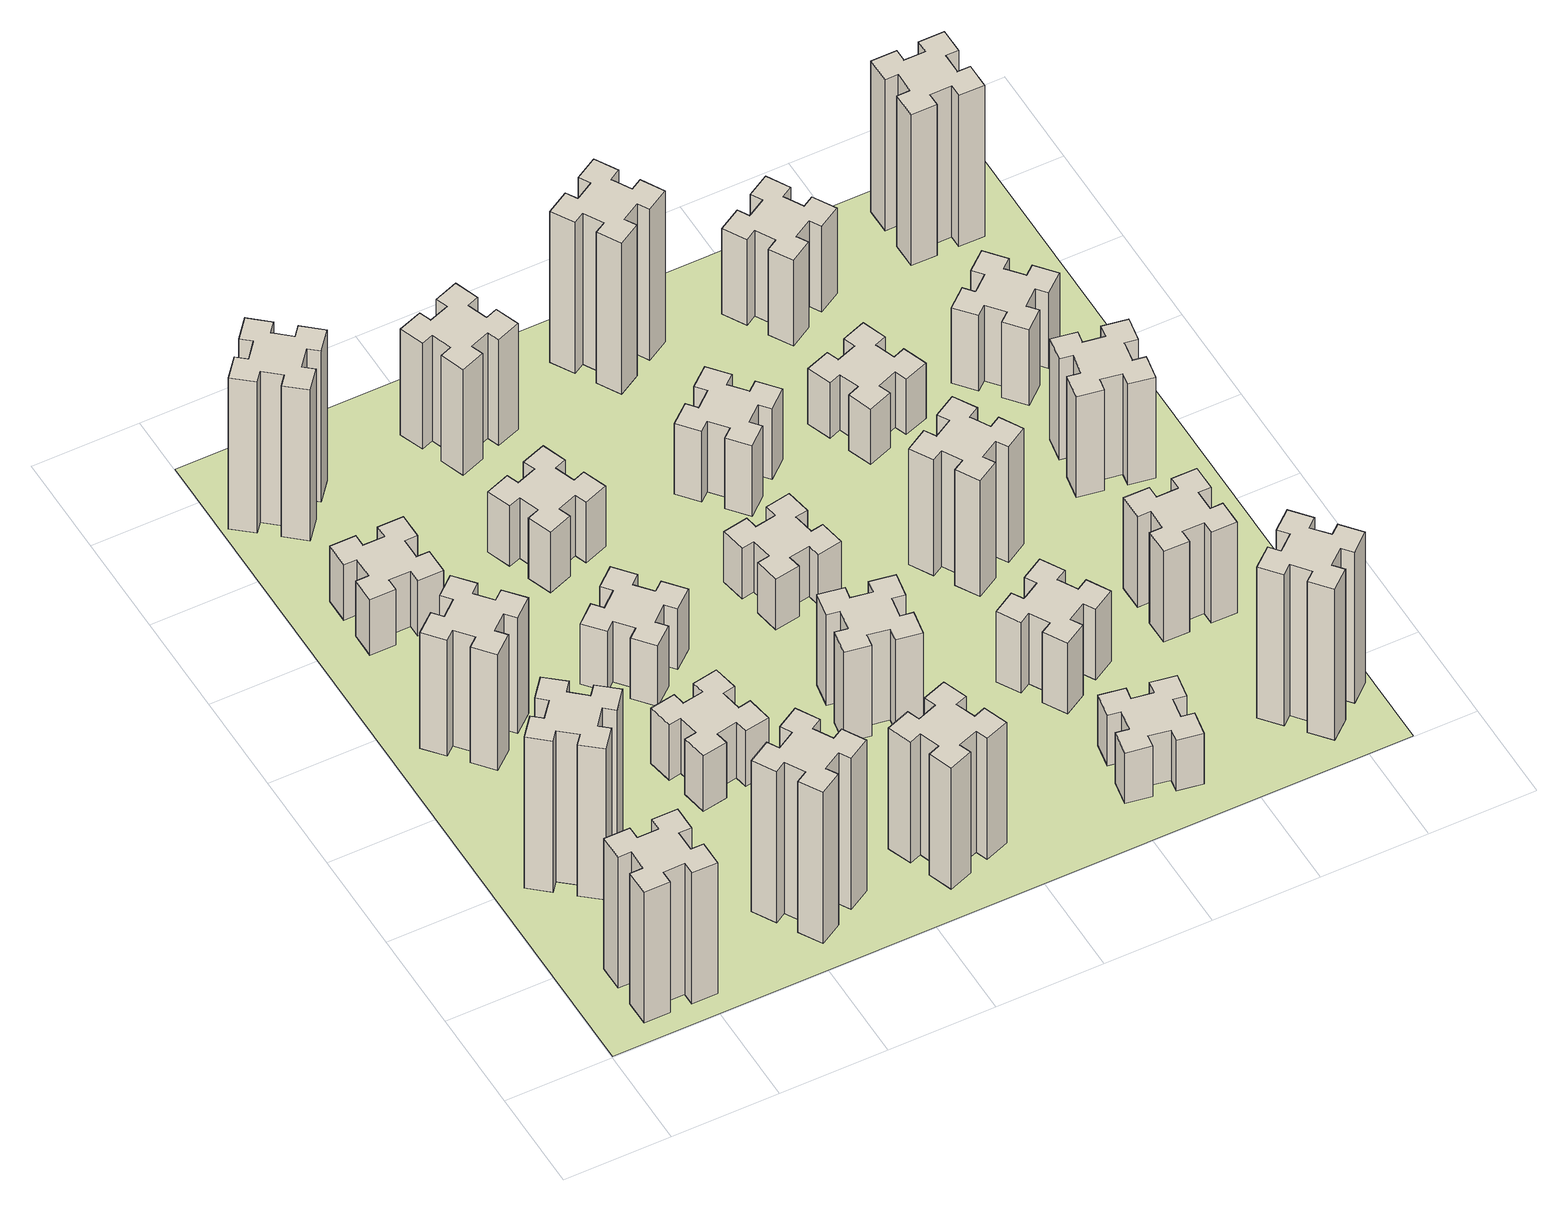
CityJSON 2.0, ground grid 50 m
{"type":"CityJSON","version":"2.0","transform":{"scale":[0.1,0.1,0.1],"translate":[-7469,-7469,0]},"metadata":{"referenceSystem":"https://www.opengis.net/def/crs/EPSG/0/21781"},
"CityObjects":{
"building1":{"type":"Building","attributes":{"class":"1000","function":"1000","usage":"1000","yearOfConstruction":2016,"roofType":"1000","measuredHeight":78,"storeysAboveGround":30,"storeysBelowGround":0},"geometry":[{"type":"Solid","lod":"1","boundaries":[[[[0,1,2,3,4,5,6,7,8,9,10,11,12,13,14,15,16,17,18,19]],[[17,16,20,21]],[[16,15,22,20]],[[15,14,23,22]],[[14,13,24,23]],[[13,12,25,24]],[[12,11,26,25]],[[11,10,27,26]],[[10,9,28,27]],[[9,8,29,28]],[[8,7,30,29]],[[7,6,31,30]],[[6,5,32,31]],[[5,4,33,32]],[[4,3,34,33]],[[3,2,35,34]],[[2,1,36,35]],[[1,0,37,36]],[[0,19,38,37]],[[19,18,39,38]],[[18,17,21,39]],[[24,25,26,27,28,29,30,31,32,33,34,35,36,37,38,39,21,20,22,23]]]]}]},
"building2":{"type":"Building","attributes":{"class":"1000","function":"1000","usage":"1000","yearOfConstruction":2016,"roofType":"1000","measuredHeight":90,"storeysAboveGround":30,"storeysBelowGround":0},"geometry":[{"type":"Solid","lod":"1","boundaries":[[[[40,41,42,43,44,45,46,47,48,49,50,51,52,53,54,55,56,57,58,59]],[[57,56,60,61]],[[56,55,62,60]],[[55,54,63,62]],[[54,53,64,63]],[[53,52,65,64]],[[52,51,66,65]],[[51,50,67,66]],[[50,49,68,67]],[[49,48,69,68]],[[48,47,70,69]],[[47,46,71,70]],[[46,45,72,71]],[[45,44,73,72]],[[44,43,74,73]],[[43,42,75,74]],[[42,41,76,75]],[[41,40,77,76]],[[40,59,78,77]],[[59,58,79,78]],[[58,57,61,79]],[[64,65,66,67,68,69,70,71,72,73,74,75,76,77,78,79,61,60,62,63]]]]}]},
"building3":{"type":"Building","attributes":{"class":"1000","function":"1000","usage":"1000","yearOfConstruction":2016,"roofType":"1000","measuredHeight":69,"storeysAboveGround":30,"storeysBelowGround":0},"geometry":[{"type":"Solid","lod":"1","boundaries":[[[[80,81,82,83,84,85,86,87,88,89,90,91,92,93,94,95,96,97,98,99]],[[97,96,100,101]],[[96,95,102,100]],[[95,94,103,102]],[[94,93,104,103]],[[93,92,105,104]],[[92,91,106,105]],[[91,90,107,106]],[[90,89,108,107]],[[89,88,109,108]],[[88,87,110,109]],[[87,86,111,110]],[[86,85,112,111]],[[85,84,113,112]],[[84,83,114,113]],[[83,82,115,114]],[[82,81,116,115]],[[81,80,117,116]],[[80,99,118,117]],[[99,98,119,118]],[[98,97,101,119]],[[104,105,106,107,108,109,110,111,112,113,114,115,116,117,118,119,101,100,102,103]]]]}]},
"building4":{"type":"Building","attributes":{"class":"1000","function":"1000","usage":"1000","yearOfConstruction":2016,"roofType":"1000","measuredHeight":33,"storeysAboveGround":30,"storeysBelowGround":0},"geometry":[{"type":"Solid","lod":"1","boundaries":[[[[120,121,122,123,124,125,126,127,128,129,130,131,132,133,134,135,136,137,138,139]],[[137,136,140,141]],[[136,135,142,140]],[[135,134,143,142]],[[134,133,144,143]],[[133,132,145,144]],[[132,131,146,145]],[[131,130,147,146]],[[130,129,148,147]],[[129,128,149,148]],[[128,127,150,149]],[[127,126,151,150]],[[126,125,152,151]],[[125,124,153,152]],[[124,123,154,153]],[[123,122,155,154]],[[122,121,156,155]],[[121,120,157,156]],[[120,139,158,157]],[[139,138,159,158]],[[138,137,141,159]],[[144,145,146,147,148,149,150,151,152,153,154,155,156,157,158,159,141,140,142,143]]]]}]},
"building5":{"type":"Building","attributes":{"class":"1000","function":"1000","usage":"1000","yearOfConstruction":2016,"roofType":"1000","measuredHeight":90,"storeysAboveGround":30,"storeysBelowGround":0},"geometry":[{"type":"Solid","lod":"1","boundaries":[[[[160,161,162,163,164,165,166,167,168,169,170,171,172,173,174,175,176,177,178,179]],[[177,176,180,181]],[[176,175,182,180]],[[175,174,183,182]],[[174,173,184,183]],[[173,172,185,184]],[[172,171,186,185]],[[171,170,187,186]],[[170,169,188,187]],[[169,168,189,188]],[[168,167,190,189]],[[167,166,191,190]],[[166,165,192,191]],[[165,164,193,192]],[[164,163,194,193]],[[163,162,195,194]],[[162,161,196,195]],[[161,160,197,196]],[[160,179,198,197]],[[179,178,199,198]],[[178,177,181,199]],[[184,185,186,187,188,189,190,191,192,193,194,195,196,197,198,199,181,180,182,183]]]]}]},
"building6":{"type":"Building","attributes":{"class":"1000","function":"1000","usage":"1000","yearOfConstruction":2016,"roofType":"1000","measuredHeight":90,"storeysAboveGround":30,"storeysBelowGround":0},"geometry":[{"type":"Solid","lod":"1","boundaries":[[[[200,201,202,203,204,205,206,207,208,209,210,211,212,213,214,215,216,217,218,219]],[[217,216,220,221]],[[216,215,222,220]],[[215,214,223,222]],[[214,213,224,223]],[[213,212,225,224]],[[212,211,226,225]],[[211,210,227,226]],[[210,209,228,227]],[[209,208,229,228]],[[208,207,230,229]],[[207,206,231,230]],[[206,205,232,231]],[[205,204,233,232]],[[204,203,234,233]],[[203,202,235,234]],[[202,201,236,235]],[[201,200,237,236]],[[200,219,238,237]],[[219,218,239,238]],[[218,217,221,239]],[[224,225,226,227,228,229,230,231,232,233,234,235,236,237,238,239,221,220,222,223]]]]}]},
"building7":{"type":"Building","attributes":{"class":"1000","function":"1000","usage":"1000","yearOfConstruction":2016,"roofType":"1000","measuredHeight":33,"storeysAboveGround":30,"storeysBelowGround":0},"geometry":[{"type":"Solid","lod":"1","boundaries":[[[[240,241,242,243,244,245,246,247,248,249,250,251,252,253,254,255,256,257,258,259]],[[257,256,260,261]],[[256,255,262,260]],[[255,254,263,262]],[[254,253,264,263]],[[253,252,265,264]],[[252,251,266,265]],[[251,250,267,266]],[[250,249,268,267]],[[249,248,269,268]],[[248,247,270,269]],[[247,246,271,270]],[[246,245,272,271]],[[245,244,273,272]],[[244,243,274,273]],[[243,242,275,274]],[[242,241,276,275]],[[241,240,277,276]],[[240,259,278,277]],[[259,258,279,278]],[[258,257,261,279]],[[264,265,266,267,268,269,270,271,272,273,274,275,276,277,278,279,261,260,262,263]]]]}]},
"building8":{"type":"Building","attributes":{"class":"1000","function":"1000","usage":"1000","yearOfConstruction":2016,"roofType":"1000","measuredHeight":36,"storeysAboveGround":30,"storeysBelowGround":0},"geometry":[{"type":"Solid","lod":"1","boundaries":[[[[280,281,282,283,284,285,286,287,288,289,290,291,292,293,294,295,296,297,298,299]],[[297,296,300,301]],[[296,295,302,300]],[[295,294,303,302]],[[294,293,304,303]],[[293,292,305,304]],[[292,291,306,305]],[[291,290,307,306]],[[290,289,308,307]],[[289,288,309,308]],[[288,287,310,309]],[[287,286,311,310]],[[286,285,312,311]],[[285,284,313,312]],[[284,283,314,313]],[[283,282,315,314]],[[282,281,316,315]],[[281,280,317,316]],[[280,299,318,317]],[[299,298,319,318]],[[298,297,301,319]],[[304,305,306,307,308,309,310,311,312,313,314,315,316,317,318,319,301,300,302,303]]]]}]},
"building9":{"type":"Building","attributes":{"class":"1000","function":"1000","usage":"1000","yearOfConstruction":2016,"roofType":"1000","measuredHeight":72,"storeysAboveGround":30,"storeysBelowGround":0},"geometry":[{"type":"Solid","lod":"1","boundaries":[[[[320,321,322,323,324,325,326,327,328,329,330,331,332,333,334,335,336,337,338,339]],[[337,336,340,341]],[[336,335,342,340]],[[335,334,343,342]],[[334,333,344,343]],[[333,332,345,344]],[[332,331,346,345]],[[331,330,347,346]],[[330,329,348,347]],[[329,328,349,348]],[[328,327,350,349]],[[327,326,351,350]],[[326,325,352,351]],[[325,324,353,352]],[[324,323,354,353]],[[323,322,355,354]],[[322,321,356,355]],[[321,320,357,356]],[[320,339,358,357]],[[339,338,359,358]],[[338,337,341,359]],[[344,345,346,347,348,349,350,351,352,353,354,355,356,357,358,359,341,340,342,343]]]]}]},
"building10":{"type":"Building","attributes":{"class":"1000","function":"1000","usage":"1000","yearOfConstruction":2016,"roofType":"1000","measuredHeight":36,"storeysAboveGround":30,"storeysBelowGround":0},"geometry":[{"type":"Solid","lod":"1","boundaries":[[[[360,361,362,363,364,365,366,367,368,369,370,371,372,373,374,375,376,377,378,379]],[[377,376,380,381]],[[376,375,382,380]],[[375,374,383,382]],[[374,373,384,383]],[[373,372,385,384]],[[372,371,386,385]],[[371,370,387,386]],[[370,369,388,387]],[[369,368,389,388]],[[368,367,390,389]],[[367,366,391,390]],[[366,365,392,391]],[[365,364,393,392]],[[364,363,394,393]],[[363,362,395,394]],[[362,361,396,395]],[[361,360,397,396]],[[360,379,398,397]],[[379,378,399,398]],[[378,377,381,399]],[[384,385,386,387,388,389,390,391,392,393,394,395,396,397,398,399,381,380,382,383]]]]}]},
"building11":{"type":"Building","attributes":{"class":"1000","function":"1000","usage":"1000","yearOfConstruction":2016,"roofType":"1000","measuredHeight":63,"storeysAboveGround":30,"storeysBelowGround":0},"geometry":[{"type":"Solid","lod":"1","boundaries":[[[[400,401,402,403,404,405,406,407,408,409,410,411,412,413,414,415,416,417,418,419]],[[417,416,420,421]],[[416,415,422,420]],[[415,414,423,422]],[[414,413,424,423]],[[413,412,425,424]],[[412,411,426,425]],[[411,410,427,426]],[[410,409,428,427]],[[409,408,429,428]],[[408,407,430,429]],[[407,406,431,430]],[[406,405,432,431]],[[405,404,433,432]],[[404,403,434,433]],[[403,402,435,434]],[[402,401,436,435]],[[401,400,437,436]],[[400,419,438,437]],[[419,418,439,438]],[[418,417,421,439]],[[424,425,426,427,428,429,430,431,432,433,434,435,436,437,438,439,421,420,422,423]]]]}]},
"building12":{"type":"Building","attributes":{"class":"1000","function":"1000","usage":"1000","yearOfConstruction":2016,"roofType":"1000","measuredHeight":54,"storeysAboveGround":30,"storeysBelowGround":0},"geometry":[{"type":"Solid","lod":"1","boundaries":[[[[440,441,442,443,444,445,446,447,448,449,450,451,452,453,454,455,456,457,458,459]],[[457,456,460,461]],[[456,455,462,460]],[[455,454,463,462]],[[454,453,464,463]],[[453,452,465,464]],[[452,451,466,465]],[[451,450,467,466]],[[450,449,468,467]],[[449,448,469,468]],[[448,447,470,469]],[[447,446,471,470]],[[446,445,472,471]],[[445,444,473,472]],[[444,443,474,473]],[[443,442,475,474]],[[442,441,476,475]],[[441,440,477,476]],[[440,459,478,477]],[[459,458,479,478]],[[458,457,461,479]],[[464,465,466,467,468,469,470,471,472,473,474,475,476,477,478,479,461,460,462,463]]]]}]},
"building13":{"type":"Building","attributes":{"class":"1000","function":"1000","usage":"1000","yearOfConstruction":2016,"roofType":"1000","measuredHeight":30,"storeysAboveGround":30,"storeysBelowGround":0},"geometry":[{"type":"Solid","lod":"1","boundaries":[[[[480,481,482,483,484,485,486,487,488,489,490,491,492,493,494,495,496,497,498,499]],[[497,496,500,501]],[[496,495,502,500]],[[495,494,503,502]],[[494,493,504,503]],[[493,492,505,504]],[[492,491,506,505]],[[491,490,507,506]],[[490,489,508,507]],[[489,488,509,508]],[[488,487,510,509]],[[487,486,511,510]],[[486,485,512,511]],[[485,484,513,512]],[[484,483,514,513]],[[483,482,515,514]],[[482,481,516,515]],[[481,480,517,516]],[[480,499,518,517]],[[499,498,519,518]],[[498,497,501,519]],[[504,505,506,507,508,509,510,511,512,513,514,515,516,517,518,519,501,500,502,503]]]]}]},
"building14":{"type":"Building","attributes":{"class":"1000","function":"1000","usage":"1000","yearOfConstruction":2016,"roofType":"1000","measuredHeight":42,"storeysAboveGround":30,"storeysBelowGround":0},"geometry":[{"type":"Solid","lod":"1","boundaries":[[[[520,521,522,523,524,525,526,527,528,529,530,531,532,533,534,535,536,537,538,539]],[[537,536,540,541]],[[536,535,542,540]],[[535,534,543,542]],[[534,533,544,543]],[[533,532,545,544]],[[532,531,546,545]],[[531,530,547,546]],[[530,529,548,547]],[[529,528,549,548]],[[528,527,550,549]],[[527,526,551,550]],[[526,525,552,551]],[[525,524,553,552]],[[524,523,554,553]],[[523,522,555,554]],[[522,521,556,555]],[[521,520,557,556]],[[520,539,558,557]],[[539,538,559,558]],[[538,537,541,559]],[[544,545,546,547,548,549,550,551,552,553,554,555,556,557,558,559,541,540,542,543]]]]}]},
"building15":{"type":"Building","attributes":{"class":"1000","function":"1000","usage":"1000","yearOfConstruction":2016,"roofType":"1000","measuredHeight":30,"storeysAboveGround":30,"storeysBelowGround":0},"geometry":[{"type":"Solid","lod":"1","boundaries":[[[[560,561,562,563,564,565,566,567,568,569,570,571,572,573,574,575,576,577,578,579]],[[577,576,580,581]],[[576,575,582,580]],[[575,574,583,582]],[[574,573,584,583]],[[573,572,585,584]],[[572,571,586,585]],[[571,570,587,586]],[[570,569,588,587]],[[569,568,589,588]],[[568,567,590,589]],[[567,566,591,590]],[[566,565,592,591]],[[565,564,593,592]],[[564,563,594,593]],[[563,562,595,594]],[[562,561,596,595]],[[561,560,597,596]],[[560,579,598,597]],[[579,578,599,598]],[[578,577,581,599]],[[584,585,586,587,588,589,590,591,592,593,594,595,596,597,598,599,581,580,582,583]]]]}]},
"building16":{"type":"Building","attributes":{"class":"1000","function":"1000","usage":"1000","yearOfConstruction":2016,"roofType":"1000","measuredHeight":90,"storeysAboveGround":30,"storeysBelowGround":0},"geometry":[{"type":"Solid","lod":"1","boundaries":[[[[600,601,602,603,604,605,606,607,608,609,610,611,612,613,614,615,616,617,618,619]],[[617,616,620,621]],[[616,615,622,620]],[[615,614,623,622]],[[614,613,624,623]],[[613,612,625,624]],[[612,611,626,625]],[[611,610,627,626]],[[610,609,628,627]],[[609,608,629,628]],[[608,607,630,629]],[[607,606,631,630]],[[606,605,632,631]],[[605,604,633,632]],[[604,603,634,633]],[[603,602,635,634]],[[602,601,636,635]],[[601,600,637,636]],[[600,619,638,637]],[[619,618,639,638]],[[618,617,621,639]],[[624,625,626,627,628,629,630,631,632,633,634,635,636,637,638,639,621,620,622,623]]]]}]},
"building17":{"type":"Building","attributes":{"class":"1000","function":"1000","usage":"1000","yearOfConstruction":2016,"roofType":"1000","measuredHeight":42,"storeysAboveGround":30,"storeysBelowGround":0},"geometry":[{"type":"Solid","lod":"1","boundaries":[[[[640,641,642,643,644,645,646,647,648,649,650,651,652,653,654,655,656,657,658,659]],[[657,656,660,661]],[[656,655,662,660]],[[655,654,663,662]],[[654,653,664,663]],[[653,652,665,664]],[[652,651,666,665]],[[651,650,667,666]],[[650,649,668,667]],[[649,648,669,668]],[[648,647,670,669]],[[647,646,671,670]],[[646,645,672,671]],[[645,644,673,672]],[[644,643,674,673]],[[643,642,675,674]],[[642,641,676,675]],[[641,640,677,676]],[[640,659,678,677]],[[659,658,679,678]],[[658,657,661,679]],[[664,665,666,667,668,669,670,671,672,673,674,675,676,677,678,679,661,660,662,663]]]]}]},
"building18":{"type":"Building","attributes":{"class":"1000","function":"1000","usage":"1000","yearOfConstruction":2016,"roofType":"1000","measuredHeight":69,"storeysAboveGround":30,"storeysBelowGround":0},"geometry":[{"type":"Solid","lod":"1","boundaries":[[[[680,681,682,683,684,685,686,687,688,689,690,691,692,693,694,695,696,697,698,699]],[[697,696,700,701]],[[696,695,702,700]],[[695,694,703,702]],[[694,693,704,703]],[[693,692,705,704]],[[692,691,706,705]],[[691,690,707,706]],[[690,689,708,707]],[[689,688,709,708]],[[688,687,710,709]],[[687,686,711,710]],[[686,685,712,711]],[[685,684,713,712]],[[684,683,714,713]],[[683,682,715,714]],[[682,681,716,715]],[[681,680,717,716]],[[680,699,718,717]],[[699,698,719,718]],[[698,697,701,719]],[[704,705,706,707,708,709,710,711,712,713,714,715,716,717,718,719,701,700,702,703]]]]}]},
"building19":{"type":"Building","attributes":{"class":"1000","function":"1000","usage":"1000","yearOfConstruction":2016,"roofType":"1000","measuredHeight":33,"storeysAboveGround":30,"storeysBelowGround":0},"geometry":[{"type":"Solid","lod":"1","boundaries":[[[[720,721,722,723,724,725,726,727,728,729,730,731,732,733,734,735,736,737,738,739]],[[737,736,740,741]],[[736,735,742,740]],[[735,734,743,742]],[[734,733,744,743]],[[733,732,745,744]],[[732,731,746,745]],[[731,730,747,746]],[[730,729,748,747]],[[729,728,749,748]],[[728,727,750,749]],[[727,726,751,750]],[[726,725,752,751]],[[725,724,753,752]],[[724,723,754,753]],[[723,722,755,754]],[[722,721,756,755]],[[721,720,757,756]],[[720,739,758,757]],[[739,738,759,758]],[[738,737,741,759]],[[744,745,746,747,748,749,750,751,752,753,754,755,756,757,758,759,741,740,742,743]]]]}]},
"building20":{"type":"Building","attributes":{"class":"1000","function":"1000","usage":"1000","yearOfConstruction":2016,"roofType":"1000","measuredHeight":90,"storeysAboveGround":30,"storeysBelowGround":0},"geometry":[{"type":"Solid","lod":"1","boundaries":[[[[760,761,762,763,764,765,766,767,768,769,770,771,772,773,774,775,776,777,778,779]],[[777,776,780,781]],[[776,775,782,780]],[[775,774,783,782]],[[774,773,784,783]],[[773,772,785,784]],[[772,771,786,785]],[[771,770,787,786]],[[770,769,788,787]],[[769,768,789,788]],[[768,767,790,789]],[[767,766,791,790]],[[766,765,792,791]],[[765,764,793,792]],[[764,763,794,793]],[[763,762,795,794]],[[762,761,796,795]],[[761,760,797,796]],[[760,779,798,797]],[[779,778,799,798]],[[778,777,781,799]],[[784,785,786,787,788,789,790,791,792,793,794,795,796,797,798,799,781,780,782,783]]]]}]},
"building21":{"type":"Building","attributes":{"class":"1000","function":"1000","usage":"1000","yearOfConstruction":2016,"roofType":"1000","measuredHeight":54,"storeysAboveGround":30,"storeysBelowGround":0},"geometry":[{"type":"Solid","lod":"1","boundaries":[[[[800,801,802,803,804,805,806,807,808,809,810,811,812,813,814,815,816,817,818,819]],[[817,816,820,821]],[[816,815,822,820]],[[815,814,823,822]],[[814,813,824,823]],[[813,812,825,824]],[[812,811,826,825]],[[811,810,827,826]],[[810,809,828,827]],[[809,808,829,828]],[[808,807,830,829]],[[807,806,831,830]],[[806,805,832,831]],[[805,804,833,832]],[[804,803,834,833]],[[803,802,835,834]],[[802,801,836,835]],[[801,800,837,836]],[[800,819,838,837]],[[819,818,839,838]],[[818,817,821,839]],[[824,825,826,827,828,829,830,831,832,833,834,835,836,837,838,839,821,820,822,823]]]]}]},
"building22":{"type":"Building","attributes":{"class":"1000","function":"1000","usage":"1000","yearOfConstruction":2016,"roofType":"1000","measuredHeight":51,"storeysAboveGround":30,"storeysBelowGround":0},"geometry":[{"type":"Solid","lod":"1","boundaries":[[[[840,841,842,843,844,845,846,847,848,849,850,851,852,853,854,855,856,857,858,859]],[[857,856,860,861]],[[856,855,862,860]],[[855,854,863,862]],[[854,853,864,863]],[[853,852,865,864]],[[852,851,866,865]],[[851,850,867,866]],[[850,849,868,867]],[[849,848,869,868]],[[848,847,870,869]],[[847,846,871,870]],[[846,845,872,871]],[[845,844,873,872]],[[844,843,874,873]],[[843,842,875,874]],[[842,841,876,875]],[[841,840,877,876]],[[840,859,878,877]],[[859,858,879,878]],[[858,857,861,879]],[[864,865,866,867,868,869,870,871,872,873,874,875,876,877,878,879,861,860,862,863]]]]}]},
"building23":{"type":"Building","attributes":{"class":"1000","function":"1000","usage":"1000","yearOfConstruction":2016,"roofType":"1000","measuredHeight":60,"storeysAboveGround":30,"storeysBelowGround":0},"geometry":[{"type":"Solid","lod":"1","boundaries":[[[[880,881,882,883,884,885,886,887,888,889,890,891,892,893,894,895,896,897,898,899]],[[897,896,900,901]],[[896,895,902,900]],[[895,894,903,902]],[[894,893,904,903]],[[893,892,905,904]],[[892,891,906,905]],[[891,890,907,906]],[[890,889,908,907]],[[889,888,909,908]],[[888,887,910,909]],[[887,886,911,910]],[[886,885,912,911]],[[885,884,913,912]],[[884,883,914,913]],[[883,882,915,914]],[[882,881,916,915]],[[881,880,917,916]],[[880,899,918,917]],[[899,898,919,918]],[[898,897,901,919]],[[904,905,906,907,908,909,910,911,912,913,914,915,916,917,918,919,901,900,902,903]]]]}]},
"building24":{"type":"Building","attributes":{"class":"1000","function":"1000","usage":"1000","yearOfConstruction":2016,"roofType":"1000","measuredHeight":45,"storeysAboveGround":30,"storeysBelowGround":0},"geometry":[{"type":"Solid","lod":"1","boundaries":[[[[920,921,922,923,924,925,926,927,928,929,930,931,932,933,934,935,936,937,938,939]],[[937,936,940,941]],[[936,935,942,940]],[[935,934,943,942]],[[934,933,944,943]],[[933,932,945,944]],[[932,931,946,945]],[[931,930,947,946]],[[930,929,948,947]],[[929,928,949,948]],[[928,927,950,949]],[[927,926,951,950]],[[926,925,952,951]],[[925,924,953,952]],[[924,923,954,953]],[[923,922,955,954]],[[922,921,956,955]],[[921,920,957,956]],[[920,939,958,957]],[[939,938,959,958]],[[938,937,941,959]],[[944,945,946,947,948,949,950,951,952,953,954,955,956,957,958,959,941,940,942,943]]]]}]},
"building25":{"type":"Building","attributes":{"class":"1000","function":"1000","usage":"1000","yearOfConstruction":2016,"roofType":"1000","measuredHeight":90,"storeysAboveGround":30,"storeysBelowGround":0},"geometry":[{"type":"Solid","lod":"1","boundaries":[[[[960,961,962,963,964,965,966,967,968,969,970,971,972,973,974,975,976,977,978,979]],[[977,976,980,981]],[[976,975,982,980]],[[975,974,983,982]],[[974,973,984,983]],[[973,972,985,984]],[[972,971,986,985]],[[971,970,987,986]],[[970,969,988,987]],[[969,968,989,988]],[[968,967,990,989]],[[967,966,991,990]],[[966,965,992,991]],[[965,964,993,992]],[[964,963,994,993]],[[963,962,995,994]],[[962,961,996,995]],[[961,960,997,996]],[[960,979,998,997]],[[979,978,999,998]],[[978,977,981,999]],[[984,985,986,987,988,989,990,991,992,993,994,995,996,997,998,999,981,980,982,983]]]]}]},
"landuse1":{"type":"LandUse","attributes":{"name":"plot1","function":"1010"},"geometry":[{"type":"MultiSurface","lod":"1","boundaries":[[[1000,1001,1002,1003]]]}]}
},
"vertices":[
[265,325,0],[265,225,0],[205,225,0],[205,105,0],[325,105,0],[325,165,0],[425,165,0],[425,105,0],[545,105,0],[545,225,0],[485,225,0],[485,325,0],[545,325,0],[545,445,0],[425,445,0],[425,385,0],[325,385,0],[325,445,0],[205,445,0],[205,325,0],[325,385,780],[325,445,780],[425,385,780],[425,445,780],[545,445,780],[545,325,780],[485,325,780],[485,225,780],[545,225,780],[545,105,780],[425,105,780],[425,165,780],[325,165,780],[325,105,780],[205,105,780],[205,225,780],[265,225,780],[265,325,780],[205,325,780],[205,445,780],
[484,1067,0],[408,1132,0],[446,1178,0],[354,1255,0],[277,1163,0],[323,1124,0],[259,1048,0],[213,1086,0],[136,994,0],[228,917,0],[266,963,0],[343,899,0],[304,853,0],[396,776,0],[473,868,0],[427,906,0],[492,983,0],[538,944,0],[615,1036,0],[523,1113,0],[492,983,900],[538,944,900],[427,906,900],[473,868,900],[396,776,900],[304,853,900],[343,899,900],[266,963,900],[228,917,900],[136,994,900],[213,1086,900],[259,1048,900],[323,1124,900],[277,1163,900],[354,1255,900],[446,1178,900],[408,1132,900],[484,1067,900],[523,1113,900],[615,1036,900],
[492,1888,0],[427,1964,0],[473,2003,0],[396,2095,0],[304,2018,0],[343,1972,0],[266,1907,0],[228,1953,0],[136,1876,0],[213,1784,0],[259,1823,0],[323,1746,0],[277,1708,0],[354,1616,0],[446,1693,0],[408,1739,0],[484,1803,0],[523,1757,0],[615,1834,0],[538,1926,0],[484,1803,690],[523,1757,690],[408,1739,690],[446,1693,690],[354,1616,690],[277,1708,690],[323,1746,690],[259,1823,690],[213,1784,690],[136,1876,690],[228,1953,690],[266,1907,690],[343,1972,690],[304,2018,690],[396,2095,690],[473,2003,690],[427,1964,690],[492,1888,690],[538,1926,690],[615,1834,690],
[485,2545,0],[485,2645,0],[545,2645,0],[545,2765,0],[425,2765,0],[425,2705,0],[325,2705,0],[325,2765,0],[205,2765,0],[205,2645,0],[265,2645,0],[265,2545,0],[205,2545,0],[205,2425,0],[325,2425,0],[325,2485,0],[425,2485,0],[425,2425,0],[545,2425,0],[545,2545,0],[425,2485,330],[425,2425,330],[325,2485,330],[325,2425,330],[205,2425,330],[205,2545,330],[265,2545,330],[265,2645,330],[205,2645,330],[205,2765,330],[325,2765,330],[325,2705,330],[425,2705,330],[425,2765,330],[545,2765,330],[545,2645,330],[485,2645,330],[485,2545,330],[545,2545,330],[545,2425,330],
[1127,255,0],[1214,305,0],[1244,253,0],[1348,313,0],[1288,417,0],[1236,387,0],[1186,474,0],[1238,504,0],[1178,608,0],[1074,548,0],[1104,496,0],[1017,446,0],[987,498,0],[883,438,0],[943,334,0],[995,364,0],[1045,277,0],[993,247,0],[1053,143,0],[1157,203,0],[1045,277,900],[993,247,900],[995,364,900],[943,334,900],[883,438,900],[987,498,900],[1017,446,900],[1104,496,900],[1074,548,900],[1178,608,900],[1238,504,900],[1186,474,900],[1236,387,900],[1288,417,900],[1348,313,900],[1244,253,900],[1214,305,900],[1127,255,900],[1157,203,900],[1053,143,900],
[384,3387,0],[308,3452,0],[346,3498,0],[254,3575,0],[177,3483,0],[223,3444,0],[159,3368,0],[113,3406,0],[36,3314,0],[128,3237,0],[166,3283,0],[243,3219,0],[204,3173,0],[296,3096,0],[373,3188,0],[327,3226,0],[392,3303,0],[438,3264,0],[515,3356,0],[423,3433,0],[392,3303,900],[438,3264,900],[327,3226,900],[373,3188,900],[296,3096,900],[204,3173,900],[243,3219,900],[166,3283,900],[128,3237,900],[36,3314,900],[113,3406,900],[159,3368,900],[223,3444,900],[177,3483,900],[254,3575,900],[346,3498,900],[308,3452,900],[384,3387,900],[423,3433,900],[515,3356,900],
[1232,1185,0],[1215,1284,0],[1274,1294,0],[1253,1412,0],[1135,1391,0],[1145,1332,0],[1047,1315,0],[1037,1374,0],[918,1353,0],[939,1235,0],[998,1245,0],[1016,1147,0],[957,1137,0],[977,1018,0],[1096,1039,0],[1085,1098,0],[1184,1116,0],[1194,1057,0],[1312,1077,0],[1291,1196,0],[1184,1116,330],[1194,1057,330],[1085,1098,330],[1096,1039,330],[977,1018,330],[957,1137,330],[1016,1147,330],[998,1245,330],[939,1235,330],[918,1353,330],[1037,1374,330],[1047,1315,330],[1145,1332,330],[1135,1391,330],[1253,1412,330],[1274,1294,330],[1215,1284,330],[1232,1185,330],[1291,1196,330],[1312,1077,330],
[1083,1972,0],[1006,1907,0],[968,1953,0],[876,1876,0],[953,1784,0],[999,1823,0],[1063,1746,0],[1017,1708,0],[1094,1616,0],[1186,1693,0],[1148,1739,0],[1224,1803,0],[1263,1757,0],[1355,1834,0],[1278,1926,0],[1232,1888,0],[1167,1964,0],[1213,2003,0],[1136,2095,0],[1044,2018,0],[1167,1964,360],[1213,2003,360],[1232,1888,360],[1278,1926,360],[1355,1834,360],[1263,1757,360],[1224,1803,360],[1148,1739,360],[1186,1693,360],[1094,1616,360],[1017,1708,360],[1063,1746,360],[999,1823,360],[953,1784,360],[876,1876,360],[968,1953,360],[1006,1907,360],[1083,1972,360],[1044,2018,360],[1136,2095,360],
[1765,496,0],[1671,462,0],[1650,518,0],[1537,477,0],[1579,364,0],[1635,385,0],[1669,291,0],[1613,270,0],[1654,157,0],[1767,199,0],[1746,255,0],[1840,289,0],[1860,233,0],[1973,274,0],[1932,387,0],[1876,366,0],[1842,460,0],[1898,480,0],[1857,593,0],[1744,552,0],[1842,460,720],[1898,480,720],[1876,366,720],[1932,387,720],[1973,274,720],[1860,233,720],[1840,289,720],[1746,255,720],[1767,199,720],[1654,157,720],[1613,270,720],[1669,291,720],[1635,385,720],[1579,364,720],[1537,477,720],[1650,518,720],[1671,462,720],[1765,496,720],[1744,552,720],[1857,593,720],
[1106,2475,0],[1200,2509,0],[1220,2453,0],[1333,2494,0],[1292,2607,0],[1236,2586,0],[1202,2680,0],[1258,2700,0],[1217,2813,0],[1104,2772,0],[1125,2716,0],[1031,2682,0],[1010,2738,0],[897,2697,0],[939,2584,0],[995,2605,0],[1029,2511,0],[973,2490,0],[1014,2377,0],[1127,2419,0],[1029,2511,360],[973,2490,360],[995,2605,360],[939,2584,360],[897,2697,360],[1010,2738,360],[1031,2682,360],[1125,2716,360],[1104,2772,360],[1217,2813,360],[1258,2700,360],[1202,2680,360],[1236,2586,360],[1292,2607,360],[1333,2494,360],[1220,2453,360],[1200,2509,360],[1106,2475,360],[1127,2419,360],[1014,2377,360],
[1125,3456,0],[1031,3422,0],[1010,3478,0],[897,3437,0],[939,3324,0],[995,3345,0],[1029,3251,0],[973,3230,0],[1014,3117,0],[1127,3159,0],[1106,3215,0],[1200,3249,0],[1220,3193,0],[1333,3234,0],[1292,3347,0],[1236,3326,0],[1202,3420,0],[1258,3440,0],[1217,3553,0],[1104,3512,0],[1202,3420,630],[1258,3440,630],[1236,3326,630],[1292,3347,630],[1333,3234,630],[1220,3193,630],[1200,3249,630],[1106,3215,630],[1127,3159,630],[1014,3117,630],[973,3230,630],[1029,3251,630],[995,3345,630],[939,3324,630],[897,3437,630],[1010,3478,630],[1031,3422,630],[1125,3456,630],[1104,3512,630],[1217,3553,630],
[1955,1147,0],[1972,1245,0],[2031,1235,0],[2052,1353,0],[1934,1374,0],[1924,1315,0],[1825,1332,0],[1836,1391,0],[1717,1412,0],[1697,1294,0],[1756,1284,0],[1738,1185,0],[1679,1196,0],[1658,1077,0],[1777,1057,0],[1787,1116,0],[1885,1098,0],[1875,1039,0],[1993,1018,0],[2014,1137,0],[1885,1098,540],[1875,1039,540],[1787,1116,540],[1777,1057,540],[1658,1077,540],[1679,1196,540],[1738,1185,540],[1756,1284,540],[1697,1294,540],[1717,1412,540],[1836,1391,540],[1825,1332,540],[1924,1315,540],[1934,1374,540],[2052,1353,540],[2031,1235,540],[1972,1245,540],[1955,1147,540],[2014,1137,540],[1993,1018,540],
[1972,1925,0],[1955,2024,0],[2014,2034,0],[1993,2152,0],[1875,2131,0],[1885,2072,0],[1787,2055,0],[1777,2114,0],[1658,2093,0],[1679,1975,0],[1738,1985,0],[1756,1887,0],[1697,1877,0],[1717,1758,0],[1836,1779,0],[1825,1838,0],[1924,1856,0],[1934,1797,0],[2052,1817,0],[2031,1936,0],[1924,1856,300],[1934,1797,300],[1825,1838,300],[1836,1779,300],[1717,1758,300],[1697,1877,300],[1756,1887,300],[1738,1985,300],[1679,1975,300],[1658,2093,300],[1777,2114,300],[1787,2055,300],[1885,2072,300],[1875,2131,300],[1993,2152,300],[2014,2034,300],[1955,2024,300],[1972,1925,300],[2031,1936,300],[2052,1817,300],
[1988,2479,0],[2064,2543,0],[2103,2497,0],[2195,2574,0],[2118,2666,0],[2072,2628,0],[2007,2704,0],[2053,2743,0],[1976,2835,0],[1884,2758,0],[1923,2712,0],[1846,2647,0],[1808,2693,0],[1716,2616,0],[1793,2524,0],[1839,2563,0],[1903,2486,0],[1857,2448,0],[1934,2356,0],[2026,2433,0],[1903,2486,420],[1857,2448,420],[1839,2563,420],[1793,2524,420],[1716,2616,420],[1808,2693,420],[1846,2647,420],[1923,2712,420],[1884,2758,420],[1976,2835,420],[2053,2743,420],[2007,2704,420],[2072,2628,420],[2118,2666,420],[2195,2574,420],[2103,2497,420],[2064,2543,420],[1988,2479,420],[2026,2433,420],[1934,2356,420],
[2596,444,0],[2578,345,0],[2519,356,0],[2498,237,0],[2617,217,0],[2627,276,0],[2725,258,0],[2715,199,0],[2833,178,0],[2854,297,0],[2795,307,0],[2812,405,0],[2871,395,0],[2892,513,0],[2774,534,0],[2764,475,0],[2665,492,0],[2676,551,0],[2557,572,0],[2537,454,0],[2665,492,300],[2676,551,300],[2764,475,300],[2774,534,300],[2892,513,300],[2871,395,300],[2812,405,300],[2795,307,300],[2854,297,300],[2833,178,300],[2715,199,300],[2725,258,300],[2627,276,300],[2617,217,300],[2498,237,300],[2519,356,300],[2578,345,300],[2596,444,300],[2537,454,300],[2557,572,300],
[1844,3556,0],[1757,3506,0],[1727,3558,0],[1623,3498,0],[1683,3394,0],[1735,3424,0],[1785,3337,0],[1733,3307,0],[1793,3203,0],[1897,3263,0],[1867,3315,0],[1954,3365,0],[1984,3313,0],[2088,3373,0],[2028,3477,0],[1976,3447,0],[1926,3534,0],[1978,3564,0],[1918,3668,0],[1814,3608,0],[1926,3534,900],[1978,3564,900],[1976,3447,900],[2028,3477,900],[2088,3373,900],[1984,3313,900],[1954,3365,900],[1867,3315,900],[1897,3263,900],[1793,3203,900],[1733,3307,900],[1785,3337,900],[1735,3424,900],[1683,3394,900],[1623,3498,900],[1727,3558,900],[1757,3506,900],[1844,3556,900],[1814,3608,900],[1918,3668,900],
[2584,1136,0],[2497,1086,0],[2467,1138,0],[2363,1078,0],[2423,974,0],[2475,1004,0],[2525,917,0],[2473,887,0],[2533,783,0],[2637,843,0],[2607,895,0],[2694,945,0],[2724,893,0],[2828,953,0],[2768,1057,0],[2716,1027,0],[2666,1114,0],[2718,1144,0],[2658,1248,0],[2554,1188,0],[2666,1114,420],[2718,1144,420],[2716,1027,420],[2768,1057,420],[2828,953,420],[2724,893,420],[2694,945,420],[2607,895,420],[2637,843,420],[2533,783,420],[2473,887,420],[2525,917,420],[2475,1004,420],[2423,974,420],[2363,1078,420],[2467,1138,420],[2497,1086,420],[2584,1136,420],[2554,1188,420],[2658,1248,420],
[2475,1744,0],[2525,1657,0],[2473,1627,0],[2533,1523,0],[2637,1583,0],[2607,1635,0],[2694,1685,0],[2724,1633,0],[2828,1693,0],[2768,1797,0],[2716,1767,0],[2666,1854,0],[2718,1884,0],[2658,1988,0],[2554,1928,0],[2584,1876,0],[2497,1826,0],[2467,1878,0],[2363,1818,0],[2423,1714,0],[2497,1826,690],[2467,1878,690],[2584,1876,690],[2554,1928,690],[2658,1988,690],[2718,1884,690],[2666,1854,690],[2716,1767,690],[2768,1797,690],[2828,1693,690],[2724,1633,690],[2694,1685,690],[2607,1635,690],[2637,1583,690],[2533,1523,690],[2473,1627,690],[2525,1657,690],[2475,1744,690],[2423,1714,690],[2363,1818,690],
[2586,2475,0],[2680,2509,0],[2700,2453,0],[2813,2494,0],[2772,2607,0],[2716,2586,0],[2682,2680,0],[2738,2700,0],[2697,2813,0],[2584,2772,0],[2605,2716,0],[2511,2682,0],[2490,2738,0],[2377,2697,0],[2419,2584,0],[2475,2605,0],[2509,2511,0],[2453,2490,0],[2494,2377,0],[2607,2419,0],[2509,2511,330],[2453,2490,330],[2475,2605,330],[2419,2584,330],[2377,2697,330],[2490,2738,330],[2511,2682,330],[2605,2716,330],[2584,2772,330],[2697,2813,330],[2738,2700,330],[2682,2680,330],[2716,2586,330],[2772,2607,330],[2813,2494,330],[2700,2453,330],[2680,2509,330],[2586,2475,330],[2607,2419,330],[2494,2377,330],
[3468,259,0],[3544,323,0],[3583,277,0],[3675,354,0],[3598,446,0],[3552,408,0],[3487,484,0],[3533,523,0],[3456,615,0],[3364,538,0],[3403,492,0],[3326,427,0],[3288,473,0],[3196,396,0],[3273,304,0],[3319,343,0],[3383,266,0],[3337,228,0],[3414,136,0],[3506,213,0],[3383,266,900],[3337,228,900],[3319,343,900],[3273,304,900],[3196,396,900],[3288,473,900],[3326,427,900],[3403,492,900],[3364,538,900],[3456,615,900],[3533,523,900],[3487,484,900],[3552,408,900],[3598,446,900],[3675,354,900],[3583,277,900],[3544,323,900],[3468,259,900],[3506,213,900],[3414,136,900],
[3185,1005,0],[3285,1005,0],[3285,945,0],[3405,945,0],[3405,1065,0],[3345,1065,0],[3345,1165,0],[3405,1165,0],[3405,1285,0],[3285,1285,0],[3285,1225,0],[3185,1225,0],[3185,1285,0],[3065,1285,0],[3065,1165,0],[3125,1165,0],[3125,1065,0],[3065,1065,0],[3065,945,0],[3185,945,0],[3125,1065,540],[3065,1065,540],[3125,1165,540],[3065,1165,540],[3065,1285,540],[3185,1285,540],[3185,1225,540],[3285,1225,540],[3285,1285,540],[3405,1285,540],[3405,1165,540],[3345,1165,540],[3345,1065,540],[3405,1065,540],[3405,945,540],[3285,945,540],[3285,1005,540],[3185,1005,540],[3185,945,540],[3065,945,540],
[2716,3347,0],[2666,3434,0],[2718,3464,0],[2658,3568,0],[2554,3508,0],[2584,3456,0],[2497,3406,0],[2467,3458,0],[2363,3398,0],[2423,3294,0],[2475,3324,0],[2525,3237,0],[2473,3207,0],[2533,3103,0],[2637,3163,0],[2607,3215,0],[2694,3265,0],[2724,3213,0],[2828,3273,0],[2768,3377,0],[2694,3265,510],[2724,3213,510],[2607,3215,510],[2637,3163,510],[2533,3103,510],[2473,3207,510],[2525,3237,510],[2475,3324,510],[2423,3294,510],[2363,3398,510],[2467,3458,510],[2497,3406,510],[2584,3456,510],[2554,3508,510],[2658,3568,510],[2718,3464,510],[2666,3434,510],[2716,3347,510],[2768,3377,510],[2828,3273,510],
[3267,1856,0],[3365,1838,0],[3355,1779,0],[3473,1758,0],[3494,1877,0],[3435,1887,0],[3452,1985,0],[3511,1975,0],[3532,2093,0],[3414,2114,0],[3404,2055,0],[3305,2072,0],[3316,2131,0],[3197,2152,0],[3177,2034,0],[3236,2024,0],[3218,1925,0],[3159,1936,0],[3138,1817,0],[3257,1797,0],[3218,1925,600],[3159,1936,600],[3236,2024,600],[3177,2034,600],[3197,2152,600],[3316,2131,600],[3305,2072,600],[3404,2055,600],[3414,2114,600],[3532,2093,600],[3511,1975,600],[3452,1985,600],[3435,1887,600],[3494,1877,600],[3473,1758,600],[3355,1779,600],[3365,1838,600],[3267,1856,600],[3257,1797,600],[3138,1817,600],
[3119,2563,0],[3183,2486,0],[3137,2448,0],[3214,2356,0],[3306,2433,0],[3268,2479,0],[3344,2543,0],[3383,2497,0],[3475,2574,0],[3398,2666,0],[3352,2628,0],[3287,2704,0],[3333,2743,0],[3256,2835,0],[3164,2758,0],[3203,2712,0],[3126,2647,0],[3088,2693,0],[2996,2616,0],[3073,2524,0],[3126,2647,450],[3088,2693,450],[3203,2712,450],[3164,2758,450],[3256,2835,450],[3333,2743,450],[3287,2704,450],[3352,2628,450],[3398,2666,450],[3475,2574,450],[3383,2497,450],[3344,2543,450],[3268,2479,450],[3306,2433,450],[3214,2356,450],[3137,2448,450],[3183,2486,450],[3119,2563,450],[3073,2524,450],[2996,2616,450],
[3285,3325,0],[3385,3325,0],[3385,3265,0],[3505,3265,0],[3505,3385,0],[3445,3385,0],[3445,3485,0],[3505,3485,0],[3505,3605,0],[3385,3605,0],[3385,3545,0],[3285,3545,0],[3285,3605,0],[3165,3605,0],[3165,3485,0],[3225,3485,0],[3225,3385,0],[3165,3385,0],[3165,3265,0],[3285,3265,0],[3225,3385,900],[3165,3385,900],[3225,3485,900],[3165,3485,900],[3165,3605,900],[3285,3605,900],[3285,3545,900],[3385,3545,900],[3385,3605,900],[3505,3605,900],[3505,3485,900],[3445,3485,900],[3445,3385,900],[3505,3385,900],[3505,3265,900],[3385,3265,900],[3385,3325,900],[3285,3325,900],[3285,3265,900],[3165,3265,900],
[5,3705,0],[3705,3705,0],[3705,5,0],[5,5,0]
]}
